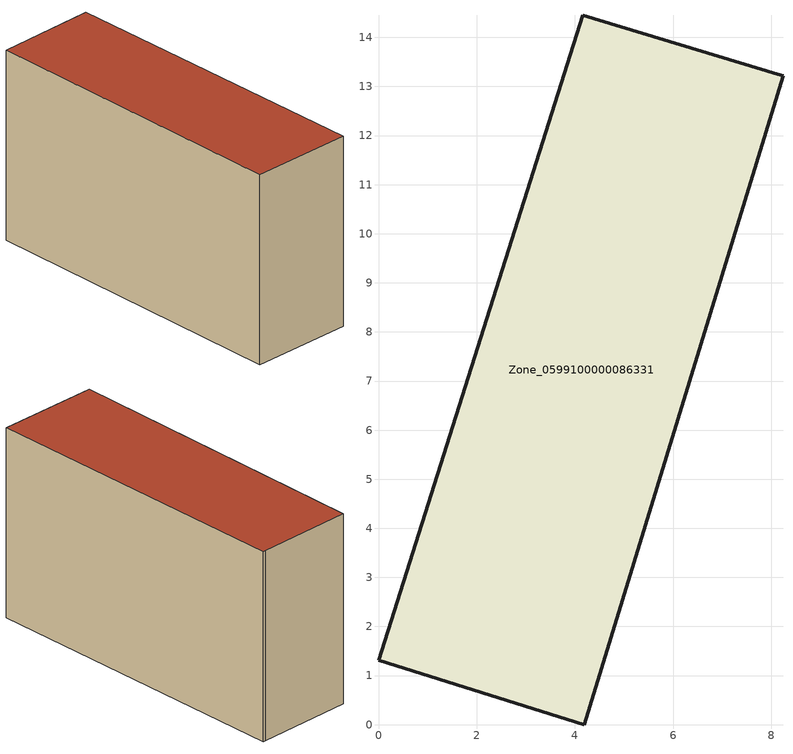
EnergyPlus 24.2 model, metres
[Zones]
Zone_0599100000086331
 floor ground (C_G): 4.16,14.45 8.13,13.25 8.24,13.22 4.19,0 0,1.31 z0.65
 wall outside (C_F): 4.19,0 8.24,13.22 8.13,13.25 4.16,14.45 0,1.31 4.19,0 z0.65:8.81
 roof outside (C_R): 8.13,13.25 4.16,14.45 0,1.31 4.19,0 8.24,13.22 z8.81
[BUILDING]
Pand.0599100000086331: North Axis=0; Terrain=City; Loads Convergence Tolerance Value=0.04; Temperature Convergence Tolerance Value=0.4; Solar Distribution=FullExterior; Maximum Number of Warmup Days=25; Minimum Number of Warmup Days=1
[Site:Location]
Rotterdam.The.Hague.AP_ZH_NLD Design_Conditions: Latitude=51.96; Longitude=4.45; Time Zone=1; Elevation=-4.5
[SITE:GROUNDTEMPERATURE:BUILDINGSURFACE]
18, 18, 18, 18, 18, 18, 18, 18, 18, 18, 18, 18
[MATERIAL] Thermal Absorptance=0.9; Solar Absorptance=0.7; Visible Absorptance=0.7
Name | Roughness | Thickness | Conductivity | Density | Specific Heat
G.TI.1965-1974 | MediumSmooth | 0.15 | 0.882353 | 540 | 1210
F.TI.1965-1974 | Rough | 0.3 | 0.697674 | 1920 | 840
R.TI.1965-1974 | MediumRough | 0.2 | 0.232558 | 1500 | 1000
[CONSTRUCTION]
C_G: G.TI.1965-1974
C_F: F.TI.1965-1974
C_R: R.TI.1965-1974
[ZONE]
Zone_0599100000086331: Type=1; Multiplier=1; Ceiling Height=Autocalculate; Volume=Autocalculate; Floor Area=autocalculate; Part of Total Floor Area=Yes
[ZONEINFILTRATION:DESIGNFLOWRATE]
Infil_Zone_0599100000086331: Zone or ZoneList or Space or SpaceList=Zone_0599100000086331; Schedule=AlwaysOn; Design Flow Rate Calculation Method=Flow/Area; Flow Rate per Floor Area=0.003; Constant Term Coefficient=1; Temperature Term Coefficient=0; Velocity Term Coefficient=0; Velocity Squared Term Coefficient=0
[HVACTEMPLATE:ZONE:IDEALLOADSAIRSYSTEM]
Zone_0599100000086331: Maximum Heating Supply Air Temperature=50; Minimum Cooling Supply Air Temperature=13; Maximum Heating Supply Air Humidity Ratio=0.0156; Minimum Cooling Supply Air Humidity Ratio=0.0077; Heating Limit=NoLimit; Cooling Limit=NoLimit; Dehumidification Control Type=ConstantSensibleHeatRatio; Cooling Sensible Heat Ratio=0.7; Dehumidification Setpoint=60; Humidification Control Type=None; Humidification Setpoint=30; Outdoor Air Method=None; Outdoor Air Flow Rate per Person=0.00944; Outdoor Air Flow Rate per Zone Floor Area=0; Outdoor Air Flow Rate per Zone=0; Demand Controlled Ventilation Type=None; Outdoor Air Economizer Type=NoEconomizer; Heat Recovery Type=None; Sensible Heat Recovery Effectiveness=0.7; Latent Heat Recovery Effectiveness=0.65
[ZONECONTROL:THERMOSTAT]
ThermostatControl_Zone_0599100000086331: Zone or ZoneList=Zone_0599100000086331; Control Type Schedule=DualSetpointControlType; Control 1=Thermostat_Zone_0599100000086331; Temperature Difference Between Cutout And Setpoint=0
[THERMOSTATSETPOINT:DUALSETPOINT]
Thermostat_Zone_0599100000086331: Heating Setpoint Temperature Schedule=HeatingSetpoint_Zone_0599100000086331; Cooling Setpoint Temperature Schedule=CoolingSetpoint_Zone_0599100000086331
[SCHEDULE:COMPACT]
HeatingSetpoint_Zone_0599100000086331: Through: 12/31, For: AllDays, Until: 24:00, 21
CoolingSetpoint_Zone_0599100000086331: Through: 12/31, For: AllDays, Until: 24:00, 24
DualSetpointControlType: Through: 12/31, For: AllDays, Until: 24:00, 4
AlwaysOn: Through: 12/31, For: AllDays, Until: 24:00, 1
